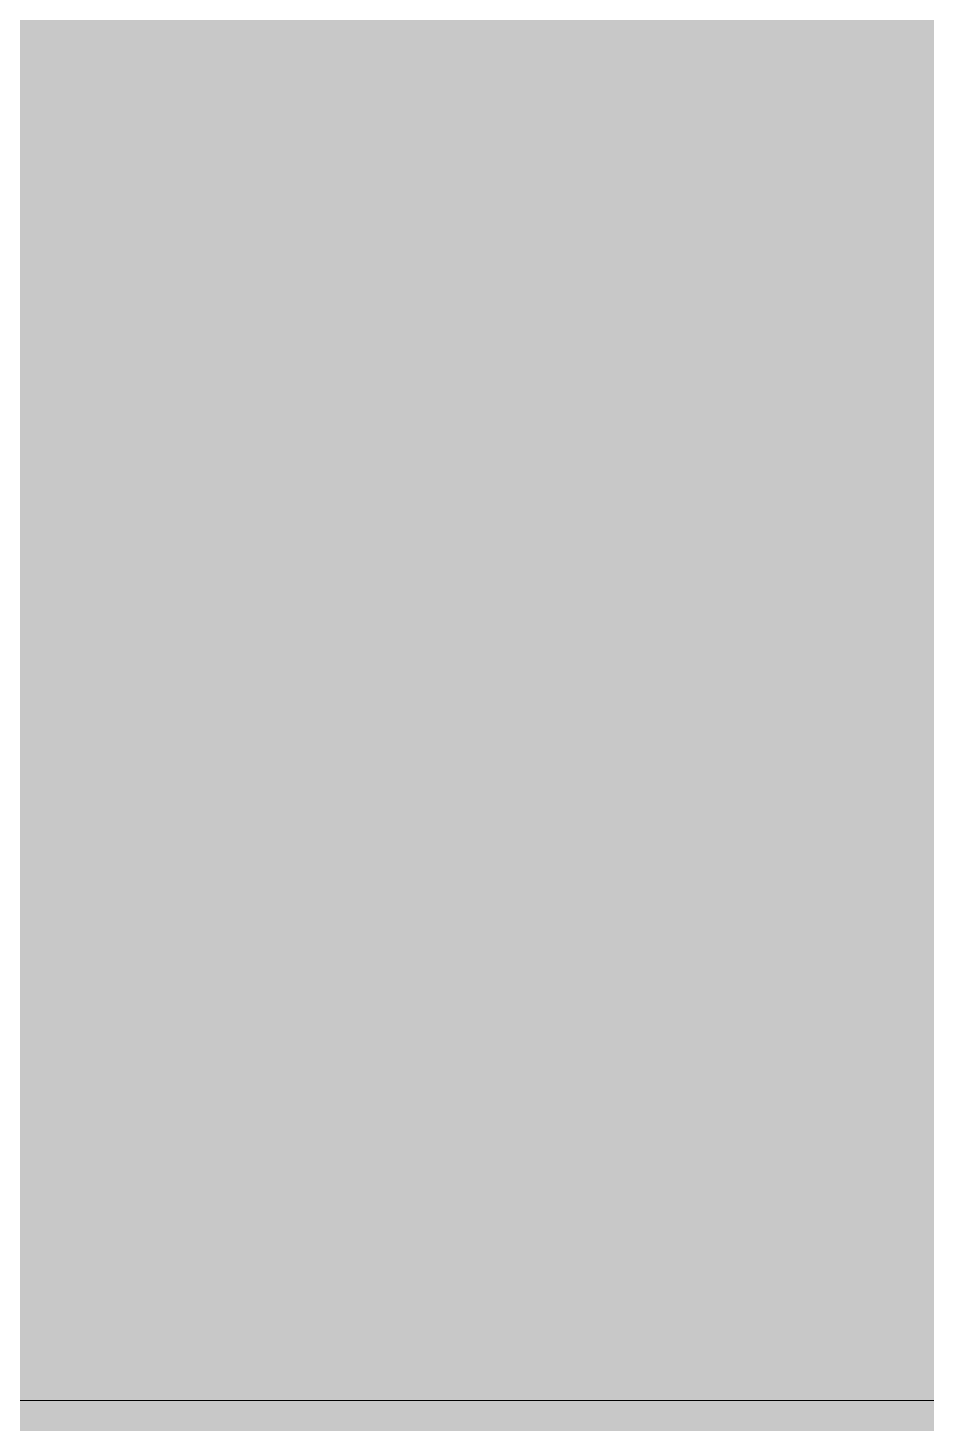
# Model space of a CAD drawing. Header units: inches. Extents: x 224 to 2249, y -2447 to -36.
# Drawn here: x 2183.942173 to 2183.945244, y -1568.169412 to -1568.164643 of the extents above; entities that cross this region are included whole.
import ezdxf

# ---------------------------------------------------------------- set-up
doc = ezdxf.new("R2010")
doc.units = ezdxf.units.IN
doc.header["$MEASUREMENT"] = 0
for name, color, linetype, lineweight in [('A-GLAZ-CWMG', 51, 'Continuous', 13), ('A-WALL', 113, 'Continuous', 13), ('A-WALL-PATT', 111, 'Continuous', 13)]:
    doc.layers.add(name, color=color, linetype=linetype, lineweight=lineweight)

# ---------------------------------------------------------------- blocks, each defined once
blk = doc.blocks.new('Rectangular Mullion - 2_5_ x 5_ rectangular-5104493-Level 4 CONSTRUCTION')
at = {"layer": 'A-GLAZ-CWMG', "lineweight": 9}
blk.add_hatch(color=7, dxfattribs=at).paths.add_polyline_path([(0, 2.75), (0, -2.75), (-2.5, -2.75), (-2.5, 2.75)], flags=0)
at = {"layer": 'A-GLAZ-CWMG', "color": 8, "lineweight": 20}
blk.add_line((0, 2.75), (0, -2.75), dxfattribs=at)

msp = doc.modelspace()

# ---------------------------------------------------------------- hatches: boundary and pattern name
at = {"layer": 'A-WALL-PATT', "lineweight": 9}
h = msp.add_hatch(color=7, dxfattribs=at)
h.paths.add_polyline_path([(2184.9861338, -1714.8905001), (2189.4395792, -1714.8905001), (2189.4395792, -1707.8905001), (2184.9861338, -1707.8905001), (2184.9861338, -1711.0079119)], flags=0)
h.paths.add_polyline_path([(2189.4395792, -1571.6693344), (2189.4395792, -1568.1693344), (2179.4395792, -1568.1693344), (2179.4395792, -1571.6693344), (2188.9395792, -1571.6693344)], flags=0)
h.paths.add_polyline_path([(2189.4395792, -1441.3906503), (2189.4395792, -1437.8906503), (2179.4395792, -1437.8906503), (2179.4395792, -1441.3906503), (2188.9395792, -1441.3906503)], flags=0)
h.paths.add_polyline_path([(2189.4395792, -1048.5983024), (2189.4395792, -1045.0983024), (2179.4395792, -1045.0983024), (2179.4395792, -1048.5983024), (2188.9395792, -1048.5983024)], flags=0)
h.paths.add_polyline_path([(2185.4540158, -928.8906503), (2189.4395792, -928.8906503), (2189.4395792, -925.3906503), (2179.4395792, -925.3906503), (2179.4395792, -928.8906503)], flags=0)

# ---------------------------------------------------------------- linework, layer by layer
at = {"layer": 'A-WALL', "color": 8, "lineweight": 20}
msp.add_line((2189.4395792, -1568.1693344), (2179.4395792, -1568.1693344), dxfattribs=at)

# ---------------------------------------------------------------- block references
at = {"layer": 'A-GLAZ-CWMG', "lineweight": 9, "extrusion": (0, 0, -1), "rotation": 270.0000000000012}
msp.add_blockref('Rectangular Mullion - 2_5_ x 5_ rectangular-5104493-Level 4 CONSTRUCTION', (-2186.6895792, -1568.1693344), dxfattribs=at)

doc.saveas('drawing.dxf')
